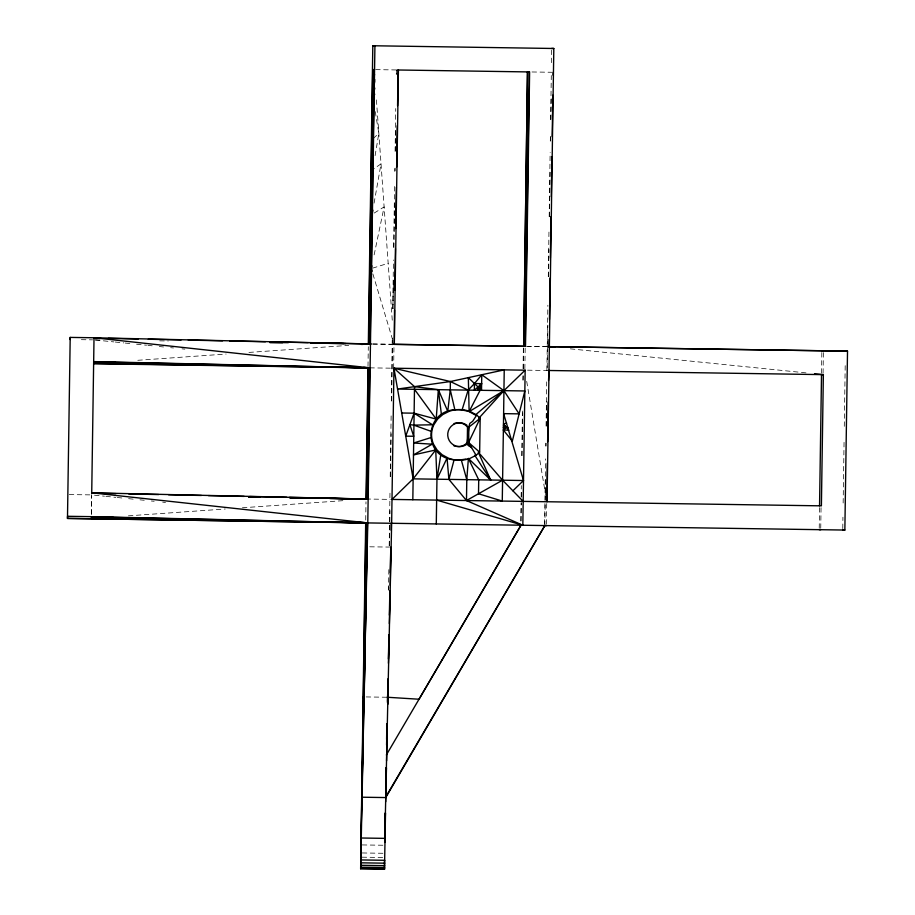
<?xml version="1.0" encoding="UTF-8"?>
<svg xmlns="http://www.w3.org/2000/svg" width="915" height="915" viewBox="0 0 915 915"><rect width="100%" height="100%" fill="white"/><g stroke="black" fill="none" stroke-linecap="round" stroke-linejoin="round"><path stroke-width="0.69" stroke-dasharray="4.58 3.43" d="M91.409 514.264L91.683 494.615M821.544 373.183L821.842 352.126M91.386 514.161L91.66 495.919M365.714 520.052L365.989 501.809M368.002 366.4L368.299 346.751M392.26 320.181L376.259 97.505M388.52 590.255L388.864 567.437M389.184 546.038L389.504 524.638M389.55 521.813L390.007 490.806M390.225 476.543L391.163 413.786M391.346 400.953L392.295 337.155M392.729 308.572L393.461 259.997M393.656 247.142L394.594 184.27M394.788 171.414L394.834 168.554M395.086 151.41L395.738 108.542M396.252 74.252L396.607 69.952L396.538 74.218M388.841 589.58L388.886 586.744M389.493 545.683L389.813 524.627M389.859 521.825L390.019 510.593M390.533 476.555L391.163 433.767M391.654 400.964L392.455 347.117M393.027 308.812L393.45 280.413L392.89 308.812M393.942 247.702L394.605 203.622M395.097 170.911L395.131 168.074M395.394 151.009L395.726 128.249M393.644 368.207L393.953 347.162M520.784 520.955L521.058 502.712M521.138 497.028L521.31 485.625M521.756 455.67L522.442 410.034M522.877 380.091L522.945 375.813M523.048 368.699L523.369 347.654M521.093 520.967L521.367 502.724M521.447 497.039L521.55 489.914M522.065 455.681L522.705 412.905M523.186 380.102L523.254 375.825M523.357 368.711L523.666 347.666M524.867 368.768L525.176 347.711M544.597 524.123L544.917 503.067M544.951 500.242L545.569 458.884M545.763 446.051L545.798 443.192M546.061 426.081L546.712 381.875M546.884 370.461L547.856 305.233M548.291 276.696L548.989 229.608M549.183 216.775L550.144 152.565M550.315 141.15L550.384 136.873M550.636 119.751L551.299 75.522M551.493 62.678L551.676 49.845M544.883 525.53L545.214 503.078M545.26 500.253L545.58 478.854M546.061 446.062L546.106 443.203M546.358 426.093L546.724 401.845M547.227 367.67L547.868 325.18M548.588 276.605L549 249.452M549.492 216.592L550.155 172.294M550.624 140.864L550.693 136.575M550.944 119.43L551.288 96.567M546.404 524.181L546.724 503.136M819.222 528.241L819.543 507.196M820.744 528.287L821.064 507.242M823.065 373.228L823.386 352.172M842.772 528.573L842.932 517.215M843.15 503.01L844.099 439.109M844.282 426.333L845.243 362.432M392.306 338.619L392.341 344.303M375.093 155.642L378.833 133.35L375.15 111.07M374.075 203.141L381.029 163.831L372.76 169.584M374.132 254.873L384.117 206.916L372.085 214.373M373.228 138.508L378.833 133.35M372.577 268.164L388.166 263.314M137.81 360.293L226.154 354.036M248.949 352.424L348.695 345.367M128.397 515.843L225.284 508.992M242.383 507.779L343.537 500.631M547.284 346.613L527.898 346.328M375.653 69.632L396.71 69.952M532.004 71.976L551.756 72.274M95.412 339.888L101.13 339.98M159.713 340.849L168.291 340.975M372.542 344.006L392.501 344.303M81.355 339.682L92.575 339.854M372.954 344.04L392.592 344.337M526.605 346.339L547.65 346.648M369.797 367.853L392.249 368.196M527.543 370.175L548.691 370.529M69.243 494.569L90.288 494.878M366.034 499.007L390.293 499.396M369.751 546.804L389.481 547.078M366.183 696.933L385.821 697.23M362.26 844.934L383.305 845.243M362.283 852.963L383.328 853.283M362.077 857.183L383.111 857.492M570.342 348.844L806.012 372.885M95.4 340.014L113.86 341.901M115.279 342.038L123.799 342.908M125.218 343.056L130.891 343.64M136.575 344.212L146.514 345.229M147.933 345.367L152.187 345.801M159.29 346.533L163.545 346.968M170.647 347.689L173.484 347.975M182.005 348.844L184.841 349.13M94.531 495.198L104.47 496.204M105.888 496.353L115.828 497.371M117.246 497.508L122.919 498.092M128.603 498.675L134.276 499.247M139.961 499.83L144.215 500.265M151.318 500.985L154.155 501.271M162.676 502.141L165.512 502.438M372.897 273.985L392.375 338.939M526.708 381.361L545.58 494.729"/><path stroke-width="1.37" d="M115.004 361.905L93.627 363.724L370.095 367.864L94.016 337.761L70.203 337.406L70.123 339.522M384.483 860.58L384.494 869.25L385.512 813.046M386.256 767.742L385.993 797.571L362.146 797.217M357.159 521.985L367.487 522.911L360.67 868.781L384.517 869.124M365.68 522.854L360.636 868.781M385.661 801.792L386.176 767.742M504.92 425.738L504.897 427.339L503.444 425.715L504.92 425.738L503.422 427.316L502.266 501.077L478.511 493.757L478.717 479.849L468.389 458.461L466.787 479.666L466.478 500.539L522.831 525.244L525.153 370.175L393.953 368.219L391.643 523.277L384.769 842.452L385.192 812.989M70.203 337.406L67.481 518.416L365.977 522.865L361.768 803.953L362.134 797.811M112.717 516.952L91.351 518.473L91.351 516.655L67.55 516.3L67.481 518.416L365.977 522.865M91.717 493.482L94.016 337.761L371.444 343.994M289.552 497.371L368.139 499.075L366.034 499.007L367.979 367.796L363.724 367.361M368.333 343.949L372.805 45.75L553.815 48.484L547.044 501.74L547.319 463.219M363.369 696.887L364.113 701.611L367.292 522.911M367.841 499.064L369.797 367.853M361.517 344.463L368.642 343.949L372.748 69.62L374.258 69.62L370.152 344.006L311.1 342.725M386.599 739.48L386.828 723.994M386.473 767.902L385.73 797.571L544.883 525.53L546.69 525.599M386.588 760.834L387.171 724.108M387.503 702.914L388.029 678.85L387.503 701.485M398.414 69.975L394.308 344.372L394.514 310.059M394.811 290.055L395.429 248.606M395.738 228.601L396.355 187.163M396.653 167.148L397.27 125.71M397.568 105.705L398.105 69.975M412.825 499.739L414.518 386.645L393.953 368.219L413.134 478.854L391.997 499.43L821.395 505.846L823.363 374.635L814.533 373.755M466.032 458.998C417.572 468.88 420.477 398.116 467.954 411.315M436.283 523.952L436.958 479.22L435.723 449.963L413.443 454.949L432.177 444.175L413.626 443.02L430.393 437.759M414.518 386.645L438.331 389.664L447.778 411.293L450.26 389.847L450.386 381.532L504.234 369.877L503.422 427.316L504.874 428.7M453.954 423.576A11.929 11.929 0 0 1 465.758 425.315L467.508 427.122L467.279 442.483L465.46 444.244A11.929 11.929 0 0 1 456.608 446.463M525.153 370.175L503.913 390.659L475.377 415.021L469.121 411.624L468.343 377.643L480.123 388.955L477.95 390.27L478.007 386.931M467.554 444.267L467.565 443.489L468.72 443.512L469.166 445.948M476.738 415.067L480.169 418.281L479.654 452.17L476.109 455.281L469.761 458.495A30.458 30.447 0 0 1 448.419 458.163L442.162 454.755L437.084 449.997L433.538 444.21A23.252 23.252 0 0 1 433.836 424.812L437.564 419.139L442.791 414.541L449.139 411.327A30.458 30.447 0 0 1 470.482 411.659L476.738 415.067L472.609 421.369L469.83 423.359L468.8 427.168L468.72 443.512M480.181 384.963L480.101 390.293L469.121 411.624L503.913 390.659L519.125 413.866L503.605 413.637L523.506 480.524L512.88 490.795M481.53 390.316L481.77 374.738L503.913 390.659L478.808 418.247L480.169 418.281L468.572 442.517L476.109 455.281M525.199 346.316L529.305 71.942M393.999 344.36L525.507 346.328L529.613 71.942L397.739 69.986M547.628 441.831L548.222 401.902M548.543 380.503L549 370.529M554.73 347.254L549.046 346.671L549.16 339.522M549.457 319.518L550.075 278.08M550.373 258.064L551.002 216.626M551.299 196.622L551.894 156.614M552.191 136.598L552.82 95.16M553.118 75.156L553.163 72.296M91.351 516.655L367.784 522.923L844.854 530.06L847.519 351.143L548.497 346.625M361.768 803.953L363.747 696.91M360.853 844.911L367.784 522.923L374.921 45.819L372.805 45.75M386.576 745.107L387.022 724.005M388.406 659.017L388.921 634.941M389.344 615.109L389.859 591.033M390.248 572.618L390.797 547.124L390.259 585.348M391.174 530.288L391.151 523.266M388.406 663.261L389.081 634.93M389.344 623.595L390.122 591.01M401.719 412.997L414.072 413.18L436.203 419.104L438.331 389.664L441.419 414.495M480.169 418.281L468.8 427.168L467.279 442.483L468.572 442.517L479.654 452.17M374.258 69.666L374.109 79.605L375.001 79.994M440.801 454.721L436.958 479.22L447.046 458.129L448.899 479.391L466.478 500.539L502.575 480.203L523.197 501.386M372.085 214.373L372.84 210.164M374.029 85.061L374.761 81.263M371.845 265.83L371.284 268.564L372.085 271.275M374.807 88.08L373.926 91.877L374.67 94.622M448.899 479.391L454.057 459.948M480.123 388.955L481.633 383.648L474.473 383.534L468.148 390.122L462.109 409.794M385.421 797.548L544.883 525.53M386.359 754.955L521.024 525.176L522.831 525.244L436.638 500.093M435.723 449.963L413.134 478.854L523.506 480.524M481.77 374.738L474.473 383.534L474.37 390.213L481.633 383.648M468.148 390.122L450.386 381.532L397.568 389.058L524.833 390.968L512.32 441.122L503.376 430.039L506.372 427.362M506.613 423.107L503.467 424.103L508.832 430.13L503.376 430.039M821.521 374.578L819.554 505.789M467.05 425.361A11.929 11.929 0 0 0 450.969 426.516A11.929 11.929 0 0 0 450.718 442.62A11.929 11.929 0 0 0 466.753 444.278L468.869 444.233M413.889 425.132L432.475 424.777L414.072 413.18L405.734 436.146L413.717 436.272L409.897 424.663L413.889 425.132L430.496 431.137M282.598 342.668L269.742 342.485L288.317 342.668M311.18 343.091L344.051 343.582M393.622 344.315L525.507 346.328M548.543 346.636L847.519 351.143M548.314 370.484L823.363 374.635M503.422 427.316L507.974 427.385M248.869 497.257L251.728 497.291M290.307 497.874L313.159 498.218M330.315 498.469L366.034 499.007M361.311 838.014L385.158 838.369M384.78 860.294L360.933 859.94L360.807 858.705M360.876 862.822L384.723 863.177M360.807 865.315L384.655 865.659M360.75 867.237L384.597 867.58M360.693 868.461L384.54 868.804L378.856 868.804M310.299 343.022L345.87 343.594M93.627 363.415L368.288 367.807L366.332 499.018L329.331 498.423M248.857 497.131L260.295 497.314M289.495 497.783L317.448 498.229M108.29 338.367L138.279 339.019M148.276 339.225L181.124 339.934M188.273 340.094L222.551 340.826M229.688 340.975L265.396 341.753M269.673 341.844L308.241 342.668M93.65 361.917L370.095 367.864L93.662 361.608M91.706 493.116L115.931 493.631M128.706 493.906L158.672 494.558M168.566 494.763L201.426 495.473M208.426 495.621L244.168 496.399M249.703 496.513L286.704 497.314M91.351 516.964L367.784 522.923L91.706 492.808L368.139 499.075M821.853 350.731L823.397 350.777M842.749 529.991L844.854 530.06M819.2 529.648L820.732 529.693M467.508 427.122L468.8 427.168M551.699 48.415L553.815 48.484M521.024 525.176L419.024 699.232L386.919 697.23M393.953 368.219L450.386 381.532M466.753 444.278L471.58 447.618M468.389 458.461L490.646 480.02L478.282 452.136L502.575 480.203M414.484 389.31L436.203 419.104M374.189 74.206L374.624 74.801M474.748 455.247L490.646 480.02M461.332 460.062L466.787 479.666M450.26 389.847L454.835 409.691M360.67 857.161L360.796 858.911L360.887 852.94L360.785 858.419M387.594 697.264L387.914 704.195M366.938 546.77L367.144 554.204M455.59 446.268A11.929 11.929 0 0 1 453.611 445.605M527.498 71.919L523.689 346.259L527.498 71.919"/></g></svg>
